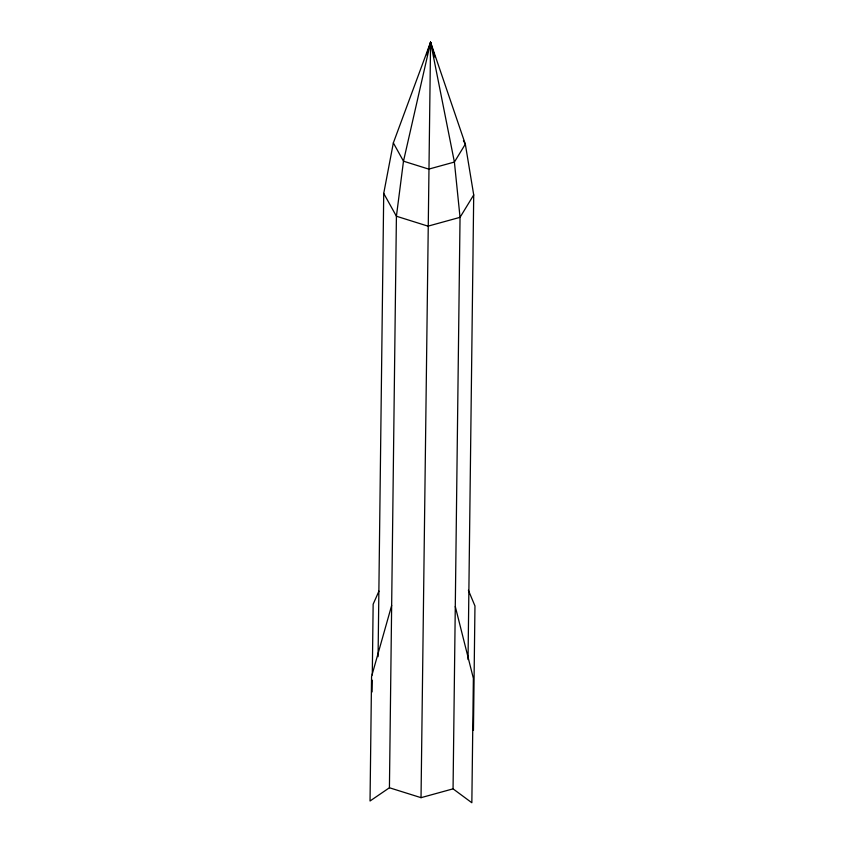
<?xml version="1.0" encoding="UTF-8"?>
<svg xmlns="http://www.w3.org/2000/svg" width="845" height="845" viewBox="0 0 845 845"><rect width="100%" height="100%" fill="white"/><g stroke="black" fill="none" stroke-linecap="round" stroke-linejoin="round"><path stroke-width="1.27" d="M430.559 44.859L430.58 42.25L393.347 142.911L383.725 193.399L378.074 656.692M372.085 691.96L372.222 680.172M372.286 674.933L373.152 604.207L378.951 591.13M391.657 605.453L371.557 676.57L370.036 800.997L389.429 787.762L396.411 216.235L403.487 161.184L430.58 42.25L465.331 144.146L473.718 194.941L468.035 659.554M455.286 606.541L473.369 678.313L471.848 802.75L453.057 788.85L421.032 797.669L430.58 42.25L434.985 57.228M453.057 788.85L460.039 217.334L454.399 162.06L430.58 42.25L426.598 54.788M473.443 730.386L474.964 605.96L468.394 590.275M473.718 194.941L460.039 217.334L428.014 226.154L396.411 216.235L383.725 193.399M389.429 787.762L421.032 797.669M463.43 140.724L465.331 144.146L454.399 162.06L428.774 169.116L403.487 161.184L393.347 142.911"/></g></svg>
